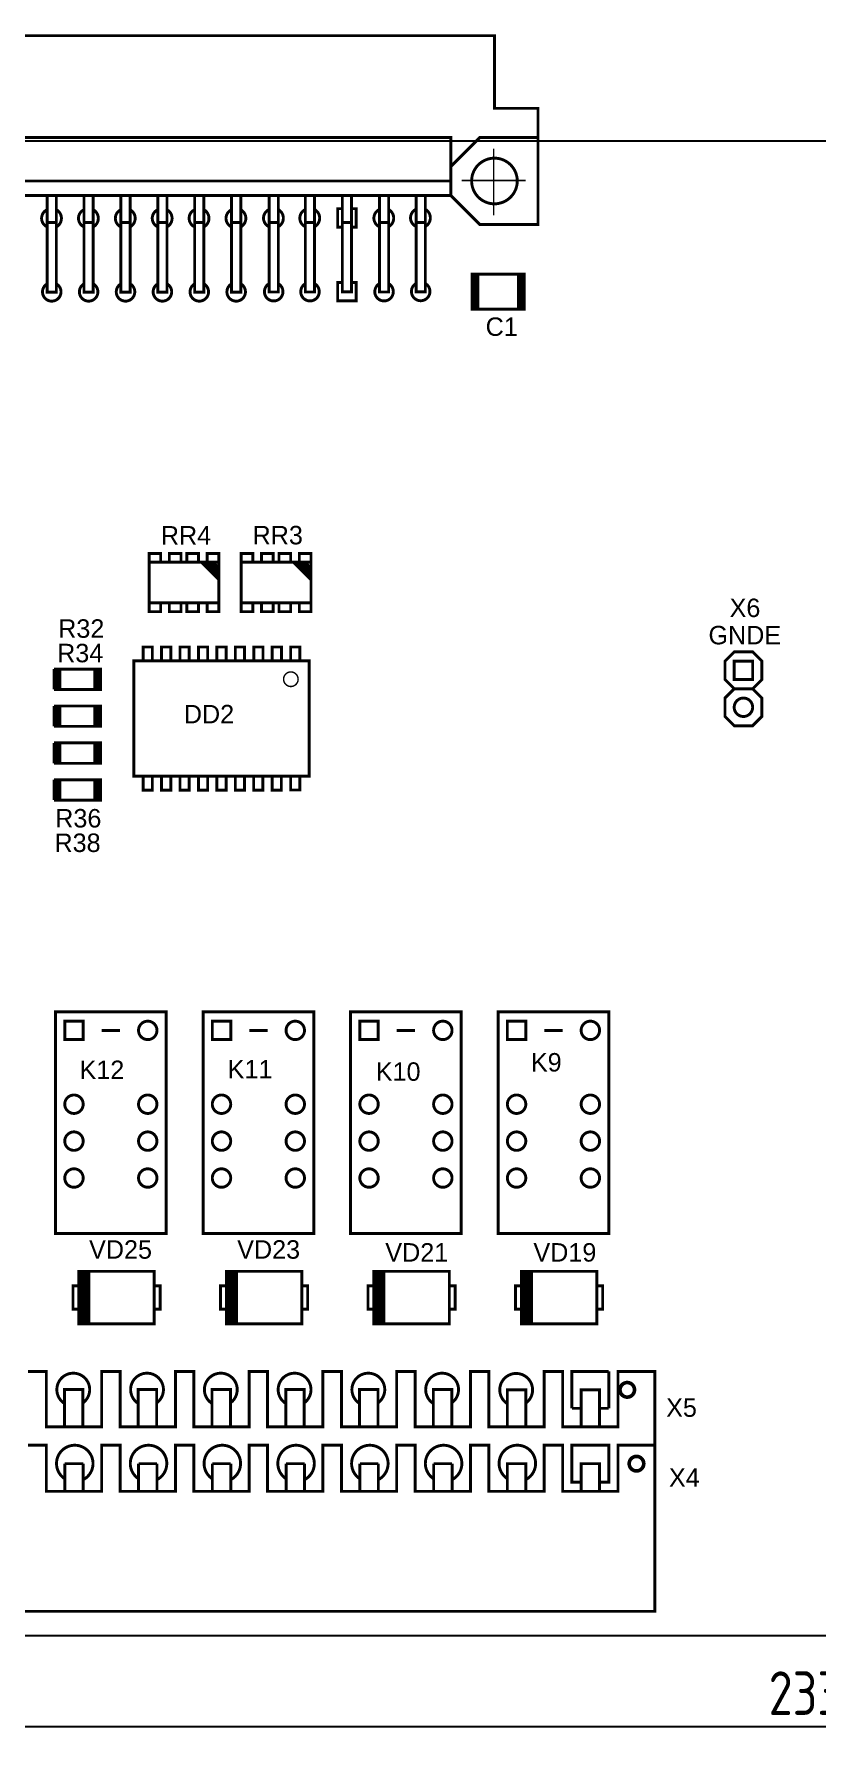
# Model space of a CAD drawing. Extents: x 0 to 557, y 633 to 766.
# Drawn here: x 74.5 to 128.3, y 636.8 to 754.5 of the extents above; entities that cross this region are included whole.
import ezdxf
from ezdxf.enums import TextEntityAlignment as Align

# ---------------------------------------------------------------- set-up
doc = ezdxf.new("R2010")
doc.units = 0
doc.header["$MEASUREMENT"] = 0
doc.layers.add('BOARD', color=7, linetype='Continuous')
doc.layers.add('TOP', color=7, linetype='Continuous')
doc.layers.add('РАЗМЕРЫ', color=7, linetype='Continuous', lineweight=0)
doc.styles.add('ГОСТ 2.304', font='CS_Gost2304.shx')
doc.dimstyles.new('ГОСТ', dxfattribs={"dimscale": 0, "dimtxt": 3, "dimasz": 3, "dimexe": 1.25, "dimexo": 0, "dimtad": 1, "dimtoh": 1, "dimdec": 3, "dimtxsty": 'ГОСТ 2.304', "dimcen": 5, "dimadec": 3, "dimazin": 2, "dimtfac": 0.75, "dimtdec": 4, "dimtmove": 1, "dimatfit": 3, "dimfxl": 1, "dimtolj": 1, "dimarcsym": 0})

# ---------------------------------------------------------------- blocks, each defined once
blk = doc.blocks.new('*D676')
at = {"layer": 'Defpoints', "color": 0}
for p in [(11.75, 644.25), (245, 644.25), (245, 638)]:
    blk.add_point(p, dxfattribs=at)
at = {"layer": 'РАЗМЕРЫ', "color": 0, "lineweight": -2}
for p, q in [((11.75, 644.25), (11.75, 636.75)), ((245, 644.25), (245, 636.75)), ((14.75, 638), (242, 638))]:
    blk.add_line(p, q, dxfattribs=at)
at = {"layer": 'РАЗМЕРЫ', "color": 0}
for points in [[(14.75, 638.5), (14.75, 637.5), (11.75, 638)], [(242, 637.5), (242, 638.5), (245, 638)]]:
    blk.add_solid(points, dxfattribs=at)
at = {"layer": 'РАЗМЕРЫ', "color": 0, "linetype": 'Continuous', "insert": (128.38, 640.3), "char_height": 3, "attachment_point": 5, "style": 'ГОСТ 2.304'}
blk.add_mtext('\\A1;233*', dxfattribs=at)

msp = doc.modelspace()

# ---------------------------------------------------------------- linework, layer by layer
at = {"layer": 'BOARD'}
msp.add_lwpolyline([(11.75, 747.12), (245, 747.12), (245, 644.25), (11.75, 644.25)], close=True, dxfattribs=at)
at = {"layer": 'TOP'}
for points, const_width in [([(21.15, 754.36), (106.15, 754.36), (106.15, 749.36), (109.15, 749.36), (109.15, 741.36), (105.15, 741.36), (103.15, 743.36), (20.15, 743.36), (18.15, 741.36), (14.15, 741.36), (14.15, 749.36), (17.15, 749.36), (17.15, 754.36), (21.15, 754.36)], 0.2), ([(103.15, 744.36), (20.15, 744.36), (20.15, 747.36), (103.15, 747.36), (103.15, 743.36)], 0.2), ([(103.15, 745.36), (105.15, 747.36), (109.15, 747.36)], 0.2), ([(106.1, 746.595), (106.1, 741.995)], 0.1), ([(108.3, 744.395), (103.9, 744.395)], 0.1), ([(75.982, 743.379), (75.982, 736.712), (75.347, 736.712), (75.347, 743.379)], 0.2), ([(78.522, 743.379), (78.522, 736.712), (77.887, 736.712), (77.887, 743.379)], 0.2), ([(81.062, 743.379), (81.062, 736.712), (80.427, 736.712), (80.427, 743.379)], 0.2), ([(83.602, 743.379), (83.602, 736.712), (82.967, 736.712), (82.967, 743.379)], 0.2), ([(86.142, 743.379), (86.142, 736.712), (85.507, 736.712), (85.507, 743.379)], 0.2), ([(88.682, 743.379), (88.682, 736.712), (88.047, 736.712), (88.047, 743.379)], 0.2), ([(91.264, 743.392), (91.264, 736.724), (90.629, 736.724), (90.629, 743.392)], 0.2), ([(93.764, 743.392), (93.764, 736.724), (93.129, 736.724), (93.129, 743.392)], 0.2), ([(96.308, 743.407), (96.308, 736.74), (95.672, 736.74), (95.672, 743.407)], 0.2), ([(98.864, 743.392), (98.864, 736.724), (98.229, 736.724), (98.229, 743.392)], 0.2), ([(101.388, 743.407), (101.388, 736.74), (100.752, 736.74), (100.752, 743.407)], 0.2), ([(75.988, 741.503), (75.352, 741.503)], 0.2), ([(78.528, 741.503), (77.892, 741.503)], 0.2), ([(81.068, 741.503), (80.432, 741.503)], 0.2), ([(83.608, 741.503), (82.972, 741.503)], 0.2), ([(86.148, 741.503), (85.512, 741.503)], 0.2), ([(88.688, 741.503), (88.052, 741.503)], 0.2), ([(91.228, 741.503), (90.592, 741.503)], 0.2), ([(93.768, 741.503), (93.132, 741.503)], 0.2), ([(95.672, 742.455), (95.355, 742.455), (95.355, 741.185), (95.672, 741.185)], 0.2), ([(96.308, 741.503), (95.672, 741.503)], 0.2), ([(96.308, 742.455), (96.625, 742.455), (96.625, 741.185), (96.308, 741.185)], 0.2), ([(98.848, 741.503), (98.212, 741.503)], 0.2), ([(101.388, 741.503), (100.752, 741.503)], 0.2), ([(96.308, 737.375), (96.625, 737.375), (96.625, 736.105), (95.355, 736.105), (95.355, 737.375), (95.672, 737.375)], 0.2), ([(104.604, 737.94), (108.204, 737.94), (108.204, 735.54), (104.604, 735.54), (104.604, 737.94)], 0.2), ([(104.804, 737.94), (104.804, 735.54)], 0.2), ([(105.004, 737.94), (105.004, 735.54)], 0.2), ([(107.804, 737.94), (107.804, 735.54)], 0.2), ([(108.004, 737.94), (108.004, 735.54)], 0.2), ([(83.164, 718.125), (83.164, 718.725), (82.364, 718.725), (82.364, 718.125)], 0.2), ([(87.164, 718.125), (87.164, 715.325), (82.364, 715.325), (82.364, 718.125), (87.164, 718.125), (87.164, 718.725), (86.364, 718.725), (86.364, 718.125), (87.164, 717.325)], 0.2), ([(84.564, 718.125), (84.564, 718.725), (83.764, 718.725), (83.764, 718.125)], 0.2), ([(85.764, 718.125), (85.764, 718.725), (84.964, 718.725), (84.964, 718.125)], 0.2), ([(85.964, 718.125), (87.164, 716.925)], 0.2), ([(86.164, 718.125), (87.164, 717.125)], 0.2), ([(86.564, 718.125), (87.164, 717.525)], 0.2), ([(86.764, 718.125), (87.164, 717.725)], 0.2), ([(89.514, 718.125), (89.514, 718.725), (88.714, 718.725), (88.714, 718.125)], 0.2), ([(93.514, 718.125), (93.514, 715.325), (88.714, 715.325), (88.714, 718.125), (93.514, 718.125), (93.514, 718.725), (92.714, 718.725), (92.714, 718.125), (93.514, 717.325)], 0.2), ([(90.914, 718.125), (90.914, 718.725), (90.114, 718.725), (90.114, 718.125)], 0.2), ([(92.114, 718.125), (92.114, 718.725), (91.314, 718.725), (91.314, 718.125)], 0.2), ([(92.314, 718.125), (93.514, 716.925)], 0.2), ([(92.514, 718.125), (93.514, 717.125)], 0.2), ([(92.914, 718.125), (93.514, 717.525)], 0.2), ([(93.114, 718.125), (93.514, 717.725)], 0.2), ([(83.164, 715.325), (83.164, 714.725), (82.364, 714.725), (82.364, 715.325)], 0.2), ([(84.564, 715.325), (84.564, 714.725), (83.764, 714.725), (83.764, 715.325)], 0.2), ([(85.764, 715.325), (85.764, 714.725), (84.964, 714.725), (84.964, 715.325)], 0.2), ([(87.164, 715.325), (87.164, 714.725), (86.364, 714.725), (86.364, 715.325)], 0.2), ([(89.514, 715.325), (89.514, 714.725), (88.714, 714.725), (88.714, 715.325)], 0.2), ([(90.914, 715.325), (90.914, 714.725), (90.114, 714.725), (90.114, 715.325)], 0.2), ([(92.114, 715.325), (92.114, 714.725), (91.314, 714.725), (91.314, 715.325)], 0.2), ([(93.514, 715.325), (93.514, 714.725), (92.714, 714.725), (92.714, 715.325)], 0.2), ([(92.116, 711.34), (92.116, 712.293), (92.752, 712.293), (92.752, 711.34), (93.386, 711.34), (93.386, 703.403), (81.322, 703.403), (81.322, 711.34), (93.386, 711.34)], 0.2), ([(82.592, 711.34), (82.592, 712.293), (81.956, 712.293), (81.956, 711.34)], 0.2), ([(83.862, 711.34), (83.862, 712.293), (83.226, 712.293), (83.226, 711.34)], 0.2), ([(85.132, 711.34), (85.132, 712.293), (84.496, 712.293), (84.496, 711.34)], 0.2), ([(86.402, 711.34), (86.402, 712.293), (85.766, 712.293), (85.766, 711.34)], 0.2), ([(87.672, 711.34), (87.672, 712.293), (87.036, 712.293), (87.036, 711.34)], 0.2), ([(88.942, 711.34), (88.942, 712.293), (88.306, 712.293), (88.306, 711.34)], 0.2), ([(90.212, 711.34), (90.212, 712.293), (89.576, 712.293), (89.576, 711.34)], 0.2), ([(91.482, 711.34), (91.482, 712.293), (90.846, 712.293), (90.846, 711.34)], 0.2), ([(122.025, 710.05), (122.66, 709.415), (122.025, 708.78), (122.025, 707.51), (122.66, 706.875), (123.93, 706.875), (124.565, 707.51), (124.565, 708.78), (123.93, 709.415), (124.565, 710.05), (124.565, 711.32), (123.93, 711.955), (122.66, 711.955), (122.025, 711.32), (122.025, 710.05)], 0.2), ([(123.93, 711.32), (123.93, 710.05), (122.66, 710.05), (122.66, 711.32), (123.93, 711.32)], 0.2), ([(75.824, 710.77), (79.024, 710.77), (79.024, 709.37), (75.824, 709.37)], 0.2), ([(75.827, 710.773), (75.827, 709.373)], 0.2), ([(76.027, 710.773), (76.027, 709.373)], 0.2), ([(76.224, 710.77), (76.224, 709.37)], 0.2), ([(78.624, 710.77), (78.624, 709.37)], 0.2), ([(78.827, 710.773), (78.827, 709.373)], 0.2), ([(123.93, 709.415), (122.66, 709.415)], 0.2), ([(75.824, 708.23), (79.024, 708.23), (79.024, 706.83), (75.824, 706.83)], 0.2), ([(75.827, 708.233), (75.827, 706.833)], 0.2), ([(76.027, 708.233), (76.027, 706.833)], 0.2), ([(76.224, 708.23), (76.224, 706.83)], 0.2), ([(78.624, 708.23), (78.624, 706.83)], 0.2), ([(78.827, 708.233), (78.827, 706.833)], 0.2), ([(75.824, 705.69), (79.024, 705.69), (79.024, 704.29), (75.824, 704.29)], 0.2), ([(75.827, 705.693), (75.827, 704.293)], 0.2), ([(76.027, 705.693), (76.027, 704.293)], 0.2), ([(76.224, 705.69), (76.224, 704.29)], 0.2), ([(78.624, 705.69), (78.624, 704.29)], 0.2), ([(78.827, 705.693), (78.827, 704.293)], 0.2), ([(75.824, 703.15), (79.024, 703.15), (79.024, 701.75), (75.824, 701.75)], 0.2), ([(75.827, 703.153), (75.827, 701.753)], 0.2), ([(76.027, 703.153), (76.027, 701.753)], 0.2), ([(76.224, 703.15), (76.224, 701.75)], 0.2), ([(78.624, 703.15), (78.624, 701.75)], 0.2), ([(78.827, 703.153), (78.827, 701.753)], 0.2), ([(82.59, 703.386), (82.59, 702.433), (81.954, 702.433), (81.954, 703.386)], 0.2), ([(83.86, 703.386), (83.86, 702.433), (83.224, 702.433), (83.224, 703.386)], 0.2), ([(85.13, 703.386), (85.13, 702.433), (84.494, 702.433), (84.494, 703.386)], 0.2), ([(86.4, 703.386), (86.4, 702.433), (85.764, 702.433), (85.764, 703.386)], 0.2), ([(87.67, 703.386), (87.67, 702.433), (87.034, 702.433), (87.034, 703.386)], 0.2), ([(88.94, 703.386), (88.94, 702.433), (88.304, 702.433), (88.304, 703.386)], 0.2), ([(90.201, 703.397), (90.201, 702.444), (89.566, 702.444), (89.566, 703.397)], 0.2), ([(91.471, 703.397), (91.471, 702.444), (90.836, 702.444), (90.836, 703.397)], 0.2), ([(92.752, 703.403), (92.752, 702.45), (92.116, 702.45), (92.116, 703.403)], 0.2), ([(75.924, 687.18), (83.544, 687.18), (83.544, 671.94), (75.924, 671.94), (75.924, 687.18)], 0.2), ([(76.559, 686.545), (77.829, 686.545), (77.829, 685.275), (76.559, 685.275), (76.559, 686.545)], 0.2), ([(86.084, 687.18), (93.704, 687.18), (93.704, 671.94), (86.084, 671.94), (86.084, 687.18)], 0.2), ([(86.719, 686.545), (87.989, 686.545), (87.989, 685.275), (86.719, 685.275), (86.719, 686.545)], 0.2), ([(96.244, 687.18), (103.864, 687.18), (103.864, 671.94), (96.244, 671.94), (96.244, 687.18)], 0.2), ([(96.879, 686.545), (98.149, 686.545), (98.149, 685.275), (96.879, 685.275), (96.879, 686.545)], 0.2), ([(106.404, 687.18), (114.024, 687.18), (114.024, 671.94), (106.404, 671.94), (106.404, 687.18)], 0.2), ([(107.039, 686.545), (108.309, 686.545), (108.309, 685.275), (107.039, 685.275), (107.039, 686.545)], 0.2), ([(79.099, 685.91), (80.369, 685.91)], 0.2), ([(89.259, 685.91), (90.529, 685.91)], 0.2), ([(99.419, 685.91), (100.689, 685.91)], 0.2), ([(109.579, 685.91), (110.849, 685.91)], 0.2), ([(77.524, 665.723), (77.524, 669.327), (82.724, 669.327), (82.724, 665.723), (77.524, 665.723)], 0.2), ([(77.624, 665.723), (77.624, 669.327)], 0.2), ([(77.724, 665.723), (77.724, 669.327)], 0.2), ([(77.824, 665.723), (77.824, 669.327)], 0.2), ([(77.924, 665.723), (77.924, 669.327)], 0.2), ([(78.024, 665.723), (78.024, 669.327)], 0.2), ([(78.124, 665.723), (78.124, 669.327)], 0.2), ([(78.224, 665.723), (78.224, 669.327)], 0.2), ([(87.684, 665.723), (87.684, 669.327), (92.884, 669.327), (92.884, 665.723), (87.684, 665.723)], 0.2), ([(87.784, 665.723), (87.784, 669.327)], 0.2), ([(87.884, 665.723), (87.884, 669.327)], 0.2), ([(87.984, 665.723), (87.984, 669.327)], 0.2), ([(88.084, 665.723), (88.084, 669.327)], 0.2), ([(88.184, 665.723), (88.184, 669.327)], 0.2), ([(88.284, 665.723), (88.284, 669.327)], 0.2), ([(88.384, 665.723), (88.384, 669.327)], 0.2), ([(97.844, 665.723), (97.844, 669.327), (103.044, 669.327), (103.044, 665.723), (97.844, 665.723)], 0.2), ([(97.944, 665.723), (97.944, 669.327)], 0.2), ([(98.044, 665.723), (98.044, 669.327)], 0.2), ([(98.144, 665.723), (98.144, 669.327)], 0.2), ([(98.244, 665.723), (98.244, 669.327)], 0.2), ([(98.344, 665.723), (98.344, 669.327)], 0.2), ([(98.444, 665.723), (98.444, 669.327)], 0.2), ([(98.544, 665.723), (98.544, 669.327)], 0.2), ([(108.004, 665.723), (108.004, 669.327), (113.204, 669.327), (113.204, 665.723), (108.004, 665.723)], 0.2), ([(108.104, 665.723), (108.104, 669.327)], 0.2), ([(108.204, 665.723), (108.204, 669.327)], 0.2), ([(108.304, 665.723), (108.304, 669.327)], 0.2), ([(108.404, 665.723), (108.404, 669.327)], 0.2), ([(108.504, 665.723), (108.504, 669.327)], 0.2), ([(108.604, 665.723), (108.604, 669.327)], 0.2), ([(108.704, 665.723), (108.704, 669.327)], 0.2), ([(77.524, 668.325), (77.124, 668.325), (77.124, 666.725), (77.724, 666.725)], 0.2), ([(82.724, 668.325), (83.124, 668.325), (83.124, 666.725), (82.724, 666.725)], 0.2), ([(87.684, 668.325), (87.284, 668.325), (87.284, 666.725), (87.884, 666.725)], 0.2), ([(92.884, 668.325), (93.284, 668.325), (93.284, 666.725), (92.884, 666.725)], 0.2), ([(97.844, 668.325), (97.444, 668.325), (97.444, 666.725), (98.044, 666.725)], 0.2), ([(103.044, 668.325), (103.444, 668.325), (103.444, 666.725), (103.044, 666.725)], 0.2), ([(108.004, 668.325), (107.604, 668.325), (107.604, 666.725), (108.204, 666.725)], 0.2), ([(113.204, 668.325), (113.604, 668.325), (113.604, 666.725), (113.204, 666.725)], 0.2), ([(32.109, 645.935), (117.199, 645.935), (117.199, 662.445), (114.659, 662.445), (114.659, 658.635), (110.849, 658.635), (110.849, 662.445), (109.579, 662.445), (109.579, 658.635), (105.769, 658.635), (105.769, 662.445), (104.499, 662.445), (104.499, 658.635), (100.689, 658.635), (100.689, 662.445), (99.419, 662.445), (99.419, 658.635), (95.609, 658.635), (95.609, 662.445), (94.339, 662.445), (94.339, 658.635), (90.529, 658.635), (90.529, 662.445), (89.259, 662.445), (89.259, 658.635), (85.449, 658.635), (85.449, 662.445), (84.179, 662.445), (84.179, 658.635), (80.369, 658.635), (80.369, 662.445), (79.099, 662.445), (79.099, 658.635), (75.289, 658.635), (75.289, 662.445), (74.019, 662.445)], 0.2), ([(111.484, 659.905), (111.484, 662.445), (114.024, 662.445)], 0.2), ([(114.024, 662.445), (114.024, 659.905)], 0.2), ([(77.809, 658.653), (77.809, 661.193), (76.539, 661.193), (76.539, 658.653)], 0.2), ([(82.889, 658.653), (82.889, 661.193), (81.619, 661.193), (81.619, 658.653)], 0.2), ([(87.969, 658.653), (87.969, 661.193), (86.699, 661.193), (86.699, 658.653)], 0.2), ([(93.049, 658.653), (93.049, 661.193), (91.779, 661.193), (91.779, 658.653)], 0.2), ([(98.129, 658.653), (98.129, 661.193), (96.859, 661.193), (96.859, 658.653)], 0.2), ([(103.209, 658.653), (103.209, 661.193), (101.939, 661.193), (101.939, 658.653)], 0.2), ([(108.309, 658.635), (108.309, 661.175), (107.039, 661.175), (107.039, 658.635)], 0.2), ([(113.389, 658.635), (113.389, 661.175), (112.119, 661.175), (112.119, 658.635)], 0.2), ([(112.119, 659.905), (111.484, 659.905)], 0.2), ([(113.389, 659.905), (114.024, 659.905)], 0.2), ([(117.199, 657.365), (117.199, 645.935), (32.109, 645.935), (32.109, 657.365)], 0.2), ([(74.019, 657.365), (75.289, 657.365), (75.289, 654.19), (79.099, 654.19), (79.099, 657.365), (80.369, 657.365), (80.369, 654.19), (84.179, 654.19), (84.179, 657.365), (85.449, 657.365), (85.449, 654.19), (89.259, 654.19), (89.259, 657.365), (90.529, 657.365), (90.529, 654.19), (94.339, 654.19), (94.339, 657.365), (95.609, 657.365), (95.609, 654.19), (99.419, 654.19), (99.419, 657.365), (100.689, 657.365), (100.689, 654.19), (104.499, 654.19), (104.499, 657.365), (105.769, 657.365), (105.769, 654.19), (109.579, 654.19), (109.579, 657.365), (110.849, 657.365), (110.849, 654.19), (114.659, 654.19), (114.659, 657.365), (117.199, 657.365)], 0.2), ([(112.119, 654.825), (111.484, 654.825), (111.484, 657.365), (114.024, 657.365), (114.024, 654.825), (113.389, 654.825)], 0.2), ([(77.832, 656.092), (76.562, 656.092)], 0.2), ([(76.562, 656.092), (76.562, 654.187)], 0.2), ([(77.832, 654.187), (77.832, 656.092)], 0.2), ([(82.912, 656.092), (81.642, 656.092)], 0.2), ([(81.642, 656.092), (81.642, 654.187)], 0.2), ([(82.912, 654.187), (82.912, 656.092)], 0.2), ([(87.992, 656.092), (86.722, 656.092)], 0.2), ([(86.722, 656.092), (86.722, 654.187)], 0.2), ([(87.992, 654.187), (87.992, 656.092)], 0.2), ([(93.072, 656.092), (91.802, 656.092)], 0.2), ([(91.802, 656.092), (91.802, 654.187)], 0.2), ([(93.072, 654.187), (93.072, 656.092)], 0.2), ([(98.152, 656.092), (96.882, 656.092)], 0.2), ([(96.882, 656.092), (96.882, 654.187)], 0.2), ([(98.152, 654.187), (98.152, 656.092)], 0.2), ([(103.232, 656.092), (101.962, 656.092)], 0.2), ([(101.962, 656.092), (101.962, 654.187)], 0.2), ([(103.232, 654.187), (103.232, 656.092)], 0.2), ([(108.309, 654.19), (108.309, 656.095), (107.039, 656.095), (107.039, 654.19)], 0.2), ([(113.389, 654.19), (113.389, 656.095), (112.119, 656.095), (112.119, 654.19)], 0.2)]:
    msp.add_lwpolyline(points, dxfattribs=dict(at, const_width=const_width))
for points, const_width in [([(106.15, 742.788, 1), (106.15, 745.932, 1), (106.15, 742.788)], 0.2), ([(75.364, 742.392, 0.66653), (75.364, 741.192)], 0.2), ([(75.964, 742.392, -0.609259), (75.964, 741.192)], 0.2), ([(77.904, 742.392, 0.66653), (77.904, 741.192)], 0.2), ([(78.504, 742.392, -0.609259), (78.504, 741.192)], 0.2), ([(80.444, 742.392, 0.66653), (80.444, 741.192)], 0.2), ([(81.044, 742.392, -0.609259), (81.044, 741.192)], 0.2), ([(82.984, 742.392, 0.66653), (82.984, 741.192)], 0.2), ([(83.584, 742.392, -0.609259), (83.584, 741.192)], 0.2), ([(85.524, 742.392, 0.66653), (85.524, 741.192)], 0.2), ([(86.124, 742.392, -0.609259), (86.124, 741.192)], 0.2), ([(88.064, 742.392, 0.66653), (88.064, 741.192)], 0.2), ([(88.664, 742.392, -0.609259), (88.664, 741.192)], 0.2), ([(90.647, 742.404, 0.666872), (90.647, 741.204)], 0.2), ([(91.247, 742.404, -0.608958), (91.247, 741.204)], 0.2), ([(93.147, 742.404, 0.666872), (93.147, 741.204)], 0.2), ([(93.747, 742.404, -0.608958), (93.747, 741.204)], 0.2), ([(98.247, 742.404, 0.666872), (98.247, 741.204)], 0.2), ([(98.847, 742.404, -0.608958), (98.847, 741.204)], 0.2), ([(100.77, 742.42, 0.666667), (100.77, 741.22)], 0.2), ([(101.37, 742.42, -0.609138), (101.37, 741.22)], 0.2), ([(75.964, 737.292, -4.000418), (75.364, 737.292)], 0.2), ([(78.504, 737.292, -4.000418), (77.904, 737.292)], 0.2), ([(81.044, 737.292, -4.000418), (80.444, 737.292)], 0.2), ([(83.584, 737.292, -4.000418), (82.984, 737.292)], 0.2), ([(86.124, 737.292, -4.000418), (85.524, 737.292)], 0.2), ([(88.664, 737.292, -4.000418), (88.064, 737.292)], 0.2), ([(91.247, 737.304, -3.998327), (90.647, 737.304)], 0.2), ([(93.747, 737.304, -3.998327), (93.147, 737.304)], 0.2), ([(98.847, 737.304, -3.998327), (98.247, 737.304)], 0.2), ([(101.37, 737.32, -4), (100.77, 737.32)], 0.2), ([(92.129, 709.575, 1), (92.129, 710.575, 1), (92.129, 709.575)], 0.1), ([(123.295, 707.51, 1), (123.295, 708.78, 1), (123.295, 707.51)], 0.2), ([(82.274, 685.275, 1), (82.274, 686.545, 1), (82.274, 685.275)], 0.2), ([(92.434, 685.275, 1), (92.434, 686.545, 1), (92.434, 685.275)], 0.2), ([(102.594, 685.275, 1), (102.594, 686.545, 1), (102.594, 685.275)], 0.2), ([(112.754, 685.275, 1), (112.754, 686.545, 1), (112.754, 685.275)], 0.2), ([(77.194, 680.195, 1), (77.194, 681.465, 1), (77.194, 680.195)], 0.2), ([(82.274, 680.195, 1), (82.274, 681.465, 1), (82.274, 680.195)], 0.2), ([(87.354, 680.195, 1), (87.354, 681.465, 1), (87.354, 680.195)], 0.2), ([(92.434, 680.195, 1), (92.434, 681.465, 1), (92.434, 680.195)], 0.2), ([(97.514, 680.195, 1), (97.514, 681.465, 1), (97.514, 680.195)], 0.2), ([(102.594, 680.195, 1), (102.594, 681.465, 1), (102.594, 680.195)], 0.2), ([(107.674, 680.195, 1), (107.674, 681.465, 1), (107.674, 680.195)], 0.2), ([(112.754, 680.195, 1), (112.754, 681.465, 1), (112.754, 680.195)], 0.2), ([(77.194, 677.655, 1), (77.194, 678.925, 1), (77.194, 677.655)], 0.2), ([(82.274, 677.655, 1), (82.274, 678.925, 1), (82.274, 677.655)], 0.2), ([(87.354, 677.655, 1), (87.354, 678.925, 1), (87.354, 677.655)], 0.2), ([(92.434, 677.655, 1), (92.434, 678.925, 1), (92.434, 677.655)], 0.2), ([(97.514, 677.655, 1), (97.514, 678.925, 1), (97.514, 677.655)], 0.2), ([(102.594, 677.655, 1), (102.594, 678.925, 1), (102.594, 677.655)], 0.2), ([(107.674, 677.655, 1), (107.674, 678.925, 1), (107.674, 677.655)], 0.2), ([(112.754, 677.655, 1), (112.754, 678.925, 1), (112.754, 677.655)], 0.2), ([(77.194, 675.115, 1), (77.194, 676.385, 1), (77.194, 675.115)], 0.2), ([(82.274, 675.115, 1), (82.274, 676.385, 1), (82.274, 675.115)], 0.2), ([(87.354, 675.115, 1), (87.354, 676.385, 1), (87.354, 675.115)], 0.2), ([(92.434, 675.115, 1), (92.434, 676.385, 1), (92.434, 675.115)], 0.2), ([(97.514, 675.115, 1), (97.514, 676.385, 1), (97.514, 675.115)], 0.2), ([(102.594, 675.115, 1), (102.594, 676.385, 1), (102.594, 675.115)], 0.2), ([(107.674, 675.115, 1), (107.674, 676.385, 1), (107.674, 675.115)], 0.2), ([(112.754, 675.115, 1), (112.754, 676.385, 1), (112.754, 675.115)], 0.2), ([(77.809, 660.275, 3.251993), (76.539, 660.236)], 0.2), ([(82.889, 660.275, 3.251993), (81.619, 660.236)], 0.2), ([(87.969, 660.275, 3.251993), (86.699, 660.236)], 0.2), ([(93.049, 660.275, 3.251993), (91.779, 660.236)], 0.2), ([(98.129, 660.275, 3.251993), (96.859, 660.236)], 0.2), ([(103.209, 660.275, 3.251993), (101.939, 660.236)], 0.2), ([(108.309, 660.257, 3.251586), (107.039, 660.218)], 0.2), ([(115.294, 661.05, 1), (115.294, 661.3, 1), (115.294, 661.05)], 1), ([(77.841, 654.997, 3.654339), (76.562, 655.053)], 0.2), ([(82.921, 654.997, 3.654339), (81.642, 655.053)], 0.2), ([(88.001, 654.997, 3.654339), (86.722, 655.053)], 0.2), ([(93.081, 654.997, 3.654339), (91.802, 655.053)], 0.2), ([(98.161, 654.997, 3.654339), (96.882, 655.053)], 0.2), ([(103.241, 654.997, 3.654339), (101.962, 655.053)], 0.2), ([(108.318, 655, 3.654356), (107.039, 655.056)], 0.2), ([(115.929, 655.97, 1), (115.929, 656.22, 1), (115.929, 655.97)], 1)]:
    msp.add_lwpolyline(points, format="xyb", dxfattribs=dict(at, const_width=const_width))

# ---------------------------------------------------------------- texts
at = {"layer": 'TOP', "width": 1.019685}
for s, p in [('C1', (106.651, 733.7004)), ('RR4', (84.9077, 719.3415)), ('RR3', (91.2234, 719.355)), ('X6', (123.4016, 714.3526)), ('R32', (77.6964, 712.9273)), ('R34', (77.6227, 711.2413)), ('DD2', (86.491, 707.039)), ('R36', (77.4919, 699.8726)), ('R38', (77.4386, 698.1866)), ('K9', (109.719, 683.08)), ('K12', (79.119, 682.56)), ('K11', (89.319, 682.6)), ('K10', (99.519, 682.44)), ('VD25', (80.4, 670.2)), ('VD23', (90.6, 670.2)), ('VD21', (100.8, 670)), ('VD19', (111, 670)), ('X5', (119.0315, 659.3181)), ('X4', (119.2239, 654.5029))]:
    msp.add_text(s, height=1.27, dxfattribs=at).set_placement(p, align=Align.CENTER)
msp.add_text('GNDE', height=1.27, dxfattribs=at).set_placement((120.8886, 712.474))

# ---------------------------------------------------------------- dimensions: what is measured, and where the dimension line sits
at = {"layer": 'РАЗМЕРЫ'}
dim = msp.add_linear_dim(base=(245, 638), p1=(11.75, 644.25), p2=(245, 644.25), text='<>*', dimstyle='ГОСТ', override={"dimscale": 1, "dimlfac": 1, "dimrnd": 0.5, "dimtxsty": 'ГОСТ 2.304', "dimsah": 1, "dimtolj": 1}, dxfattribs=at)
dim.commit()
dim.dimension.update_dxf_attribs({"geometry": '*D676', "text_midpoint": (128.375, 640.3033)})

doc.saveas('drawing.dxf')
